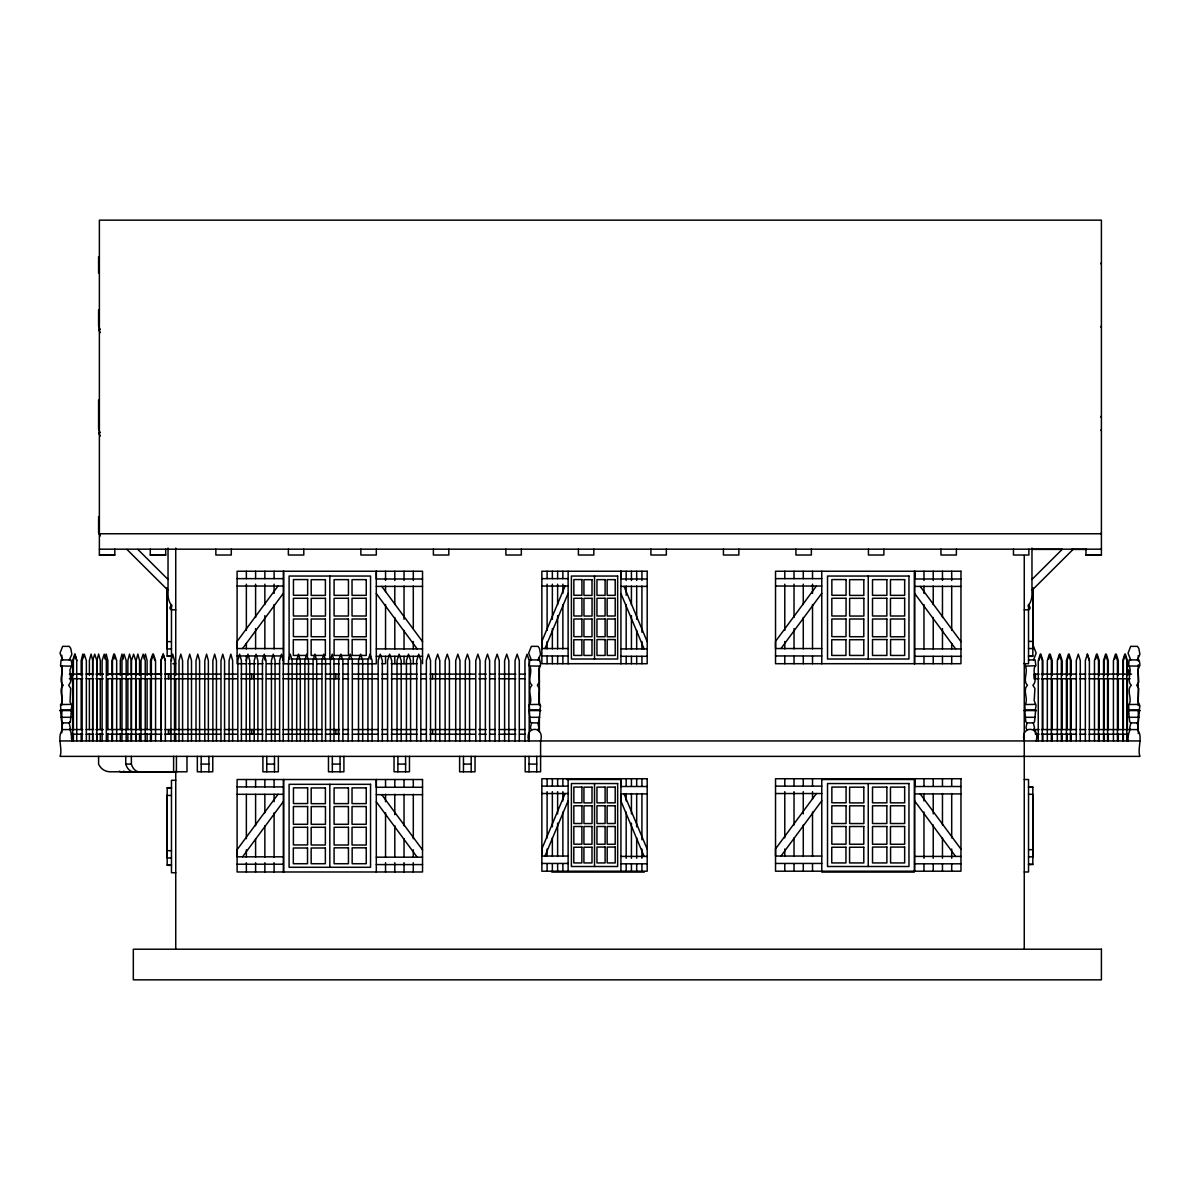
<?xml version="1.0" encoding="UTF-8"?>
<svg xmlns="http://www.w3.org/2000/svg" width="1200" height="1200" viewBox="0 0 1200 1200"><rect width="100%" height="100%" fill="white"/><g stroke="black" fill="none" stroke-linecap="round" stroke-linejoin="round"><path stroke-width="1.5" d="M167.175 857.595L167.175 795.075M167.175 648.54L167.175 587.88L167.175 656.31L171.465 656.31M1032.825 857.175L1032.825 794.67M1032.825 648.915L1032.825 588.24M1089.09 729.555L1137.21 729.585C1143.6 735.855 1136.925 749.22 1139.97 756.375L60.03 756.375C63.075 749.22 56.4 735.855 62.79 729.585L82.77 729.555M528.735 740.94C524.175 725.52 545.16 725.52 540.6 740.94L540.6 771.795L525.18 771.795L525.18 756.375M1024.26 740.94C1019.715 725.52 1040.685 725.52 1036.14 740.94M1128.09 740.94C1127.055 736.8 1129.755 731.085 1130.145 728.715A2.715 1.92 -90 0 1 1129.785 727.605L1130.85 722.88A3.54 2.505 -90 0 1 1129.65 721.515L1128.66 711.165A2.115 1.5 -90 0 0 1128.09 710.58L1128.54 709.74L1129.125 710.58M70.875 710.58L71.34 709.755L71.91 710.58A2.115 1.5 -90 0 0 71.34 711.165L70.35 721.515A3.54 2.505 -90 0 1 69.15 722.895L62.79 722.88A3.54 2.505 -90 0 1 61.59 721.515L60.6 711.165A2.115 1.5 -90 0 0 60.03 710.58L60.48 709.74L61.065 710.58M539.58 710.58L540.15 709.74L540.6 710.58A2.115 1.5 -90 0 0 540.045 711.165L539.055 721.515A3.54 2.505 -90 0 1 537.84 722.895M1035.105 710.58L1035.675 709.74L1036.14 710.58A2.115 1.5 -90 0 0 1035.57 711.165L1034.58 721.515A3.54 2.505 -90 0 1 1033.38 722.895L1027.02 722.88A3.54 2.505 -90 0 1 1025.805 721.515L1024.83 711.165A2.115 1.5 -90 0 0 1024.26 710.58L1024.71 709.74L1025.295 710.58M1138.935 710.58L1139.4 709.755L1139.97 710.58A2.115 1.5 -90 0 0 1139.4 711.165L1138.41 721.515A3.54 2.505 -90 0 1 1137.21 722.895L1130.85 722.88M537.84 729.585L538.56 728.715A2.715 1.92 -90 0 0 538.905 727.605L537.84 722.88L531.495 722.88A3.54 2.505 -90 0 1 530.28 721.515L529.29 711.165A2.115 1.5 -90 0 0 528.735 710.58L529.185 709.74L529.755 710.58M1024.425 663.075L1025.085 666.105L1035.885 665.73L1035.105 659.925L1028.535 659.925M104.94 658.905L106.2 654.075L107.88 660.51L107.88 675.48M144.165 658.905L145.425 654.075L147.09 660.51L147.09 675.48M246.18 660.585L247.965 654.165L249.75 660.585L249.75 740.94M1038.855 660.585L1040.865 654.165L1042.875 660.585L1042.875 675.54M1048.71 658.98L1050.225 654.165L1052.235 660.585L1052.235 675.54M1058.58 658.98L1060.095 654.165L1062.105 660.585L1062.105 675.54M1067.655 658.98L1069.17 654.165L1071.18 660.585L1071.18 675.54M1089.36 740.94L1089.39 660.585L1087.365 654.165L1085.355 660.585L1085.34 740.94M1095.72 658.98L1097.22 654.165L1099.23 660.585L1099.23 675.54M1114.785 658.98L1116.3 654.165L1118.31 660.585L1118.31 675.54M565.08 586.035L541.86 641.4L541.86 648.54L568.125 648.54M544.965 648.54L568.125 593.31M565.08 793.53L541.86 848.895L541.86 856.05L568.125 856.05M544.965 856.05L568.125 800.805M62.79 722.88L61.725 727.605A2.715 1.92 -90 0 0 62.085 728.715L62.79 729.585M531.495 722.88L530.415 727.605A2.715 1.92 -90 0 0 530.775 728.715L531.495 729.585M1027.02 722.88L1025.955 727.605A2.715 1.92 -90 0 0 1026.3 728.715L1027.02 729.585M70.875 666.12L60.54 665.97L61.065 659.925L70.875 659.925L71.535 662.145L71.865 665.13L69.975 669.75L70.68 682.035L68.67 685.26L70.68 688.47L70.035 701.835L71.91 705.945L71.07 709.98L60.87 709.98L60.54 704.535L70.875 704.4M61.065 704.4C64.38 698.55 57.99 689.955 63.27 685.245C57.99 680.565 64.38 671.94 61.065 666.12M539.58 666.12L529.23 665.97L529.755 659.925L539.58 659.925L540.24 662.145L540.555 665.13L538.665 669.75L539.385 682.035L537.36 685.26L539.385 688.47L538.74 701.835L540.6 705.945L539.775 709.98L529.56 709.98L529.23 704.535L539.58 704.4M529.755 704.4C533.07 698.55 526.68 689.955 531.975 685.245C526.68 680.565 533.085 671.94 529.755 666.12M1035.105 666.12C1031.79 671.955 1038.18 680.55 1032.9 685.26L1034.91 688.47L1034.205 700.755L1036.095 705.39L1035.3 709.98L1025.085 709.98L1024.77 704.535L1035.105 704.4M1025.295 704.4C1028.61 698.55 1022.22 689.955 1027.5 685.245C1022.205 680.565 1028.61 671.94 1025.295 666.12M1138.935 666.12L1128.6 665.97L1129.125 659.925L1138.935 659.925L1139.595 662.145L1139.925 665.13L1138.035 669.75L1138.74 682.035L1136.73 685.26L1138.74 688.47L1138.095 701.835L1139.97 705.945L1139.13 709.98L1128.93 709.98L1128.6 704.535L1138.935 704.4M1129.125 704.4C1132.44 698.55 1126.05 689.955 1131.33 685.245C1126.05 680.565 1132.44 671.94 1129.125 666.12M277.98 586.035L237.105 641.4L237.105 648.54L283.335 648.54M242.565 648.54L283.335 593.31M277.98 794.31L237.105 849.675L237.105 856.815L283.335 856.815M242.565 856.815L283.335 801.585M816.39 586.035L775.53 641.4L775.53 648.54L821.76 648.54M780.99 648.54L821.76 593.31M816.39 793.53L775.53 848.895L775.53 856.05L821.76 856.05M780.99 856.05L821.76 800.805M69.3 659.925L71.865 654.375L70.74 648.36L69.3 646.35L62.64 646.35L60 653.13L62.64 659.925M538.005 659.925L540.555 654.375L539.43 648.36L538.005 646.35L531.33 646.35L528.69 653.13L531.33 659.925M1033.53 659.925L1036.17 653.13L1033.53 646.35M1137.36 659.925L1139.925 654.375L1138.8 648.36L1137.36 646.35L1130.7 646.35L1128.06 653.13L1130.7 659.925M1031.97 579.465L1062.15 549.405M1031.97 590.34L1073.07 549.42M1033.38 729.585L1034.085 728.715A2.715 1.92 -90 0 0 1034.445 727.605L1033.38 722.88M1137.21 729.585L1137.915 728.715A2.715 1.92 -90 0 0 1138.275 727.605L1137.21 722.88M99.375 533.76L1101.405 533.76M99.375 549.18L1101.405 549.18M99.375 555.015L114.795 555.015M150.285 555.015L165.705 555.015M1085.97 555.015L1101.405 555.015M237.105 578.64L283.335 578.64M541.86 578.64L568.125 578.64M775.53 578.64L821.76 578.64M422.535 579L376.305 579L376.305 571.245L376.305 663.81L352.125 663.81M647.19 579L620.925 579L620.925 571.245L620.925 663.81M960.96 579L914.73 579L914.73 571.245L914.73 663.81M237.105 586.035L283.335 586.035M541.86 586.035L568.125 586.035M775.53 586.035L821.76 586.035M376.305 586.395L422.535 586.395M620.925 586.395L647.19 586.395M914.73 586.395L960.96 586.395M175.74 609.81L171.885 609.81A1.935 1.935 0 0 1 169.95 607.875A1.935 1.935 0 0 1 171.885 605.955A18.66 18.66 0 0 1 168.03 594.39L168.03 548.1M1024.26 609.81L1028.115 609.81A1.935 1.935 0 0 0 1030.05 607.875A1.935 1.935 0 0 0 1028.115 605.955A18.66 18.66 0 0 0 1031.97 594.39L1031.97 548.1M1028.535 641.4L1032.825 641.4M167.175 641.64L171.465 641.64M1028.535 648.54L1032.825 648.54M167.175 648.915L171.465 648.915M376.305 648.915L422.535 648.915M620.925 648.915L647.19 648.915M914.73 648.915L960.96 648.915M167.175 655.95L171.465 655.95M237.105 655.95L283.335 655.95M541.86 655.95L568.125 655.95M775.53 655.95L821.76 655.95M1028.535 655.95L1032.825 655.95M376.305 656.31L422.535 656.31M620.925 656.31L647.19 656.31M914.73 656.31L960.96 656.31M1028.535 656.31L1032.825 656.31L1032.825 587.85M290.955 659.01L368.7 659.01M172.89 663.705L175.74 663.705M246.36 663.705L237.105 663.705L237.105 571.245L422.535 571.245L422.535 663.705M248.205 663.705L255.6 663.705M257.445 663.705L262.995 663.705M266.7 663.705L272.25 663.705M274.095 663.705L279.645 663.705M283.335 663.81L313.35 663.81M316.8 663.81L330.015 663.81M333.54 663.81L339.27 663.81M342.84 663.81L348.525 663.81M381.855 663.705L385.545 663.705L385.545 656.31M391.095 663.705L416.985 663.705M1024.26 663.705L1028.535 663.705L1028.535 604.485M69.36 674.055L73.08 674.055M76.815 674.055L82.395 674.055M86.115 674.055L93.57 674.055M97.29 674.055L102.87 674.055M106.605 674.055L161.925 674.055M165.645 674.055L174.945 674.055M69.72 674.115L82.77 674.115M86.505 674.115L92.1 674.115M95.82 674.115L103.29 674.115M107.01 674.115L112.605 674.115M116.34 674.115L151.77 674.115M155.505 674.115L161.1 674.115M164.82 674.115L170.415 674.115L170.415 678.765M174.03 674.115L220.56 674.115M224.28 674.115L237.3 674.115M241.02 674.115L262.8 674.115M266.475 674.115L279.375 674.115M283.065 674.115L321.765 674.115M325.44 674.115L339.54 674.115M343.23 674.115L348.765 674.115M352.455 674.115L378.3 674.115M381.99 674.115L387.54 674.115M391.23 674.115L417.075 674.115M420.765 674.115L426.3 674.115M430.005 674.115L475.125 674.115M478.815 674.115L486.225 674.115M489.915 674.115L495.465 674.115M499.17 674.115L515.805 674.115M519.51 674.115L525.06 674.115M1039.17 674.115L1034.025 674.115L1034.025 678.765L1039.17 678.765M1041.42 674.115L1076.55 674.115M1079.85 674.115L1085.805 674.115M1089.09 674.115L1131.615 674.115M69.36 678.705L82.77 678.765M86.115 678.705L93.57 678.705M95.82 678.765L103.29 678.765M106.605 678.705L161.925 678.705M164.82 678.765L220.56 678.765M224.28 678.765L237.3 678.765M241.02 678.765L262.8 678.765M266.475 678.765L279.375 678.765M283.065 678.765L321.765 678.765M325.44 678.765L339.54 678.765M343.23 678.765L348.765 678.765M352.455 678.765L378.3 678.765M381.99 678.765L387.54 678.765M391.23 678.765L417.075 678.765M420.765 678.765L426.3 678.765M430.005 678.765L475.125 678.765M478.815 678.765L486.225 678.765M489.915 678.765L495.465 678.765M499.17 678.765L515.805 678.765M519.51 678.765L525.06 678.765M1041.42 678.765L1076.55 678.765M1079.85 678.765L1085.805 678.765M1089.09 678.765L1130.175 678.765M60.03 710.58L71.91 710.58M528.735 710.58L540.6 710.58M1024.26 710.58L1036.14 710.58M1128.09 710.58L1139.97 710.58M60.855 717.3L71.085 717.3M529.56 717.3L539.775 717.3M1025.085 717.3L1035.315 717.3M1128.915 717.3L1139.145 717.3M86.115 729.54L93.57 729.54M95.82 729.555L103.29 729.555M106.605 729.54L161.925 729.54M164.82 729.555L220.56 729.555M224.28 729.555L237.3 729.555M241.02 729.555L262.8 729.555M266.475 729.555L279.375 729.555M283.065 729.555L321.765 729.555M325.44 729.555L339.54 729.555M343.23 729.555L348.765 729.555M352.455 729.555L378.3 729.555M381.99 729.555L387.54 729.555M391.23 729.555L417.075 729.555M420.765 729.555L426.315 729.555M430.005 729.555L475.125 729.555M478.815 729.555L486.225 729.555M489.915 729.555L495.465 729.555M499.17 729.555L515.805 729.555M519.51 729.555L525.06 729.555M1034.025 729.555L1039.17 729.555M1041.42 729.555L1076.55 729.555M1079.85 729.555L1085.805 729.555M71.58 734.205L82.77 734.205M86.115 734.205L93.57 734.205M95.82 734.205L103.29 734.205M106.605 734.205L161.925 734.205M164.82 734.205L220.56 734.205M224.28 734.205L237.3 734.205M241.02 734.205L262.8 734.205M266.475 734.205L279.375 734.205M283.065 734.205L321.765 734.205M325.44 734.205L339.54 734.205M343.23 734.205L348.765 734.205M352.455 734.205L378.3 734.205M381.99 734.205L387.54 734.205M391.23 734.205L417.075 734.205M420.765 734.205L426.315 734.205M430.005 734.205L475.125 734.205M478.815 734.205L486.225 734.205M489.915 734.205L495.465 734.205M499.17 734.205L515.805 734.205M519.51 734.205L525.06 734.205M1039.17 734.205L1035.465 734.205L1035.465 729.555M1041.42 734.205L1076.55 734.205M1079.85 734.205L1085.805 734.205M1089.09 734.205L1128.33 734.205M60.03 740.94L1139.97 740.94M125.745 756.375L125.745 764.085L131.37 764.085A12.54 8.58 90 0 0 139.29 771.795M201.195 764.085L208.905 764.085M266.76 764.085L274.47 764.085M332.325 764.085L340.05 764.085M397.905 764.085L405.615 764.085M463.47 764.085L471.18 764.085M529.035 764.085L536.745 764.085M176.64 772.14L123.255 772.14A12.54 10.44 -90 0 1 119.28 771.195M566.595 779.52L620.28 779.52M821.775 779.52L914.34 779.52L914.34 872.085L821.775 872.085L821.76 778.74M1024.26 779.52L1028.535 779.52L1028.535 871.98L1024.26 871.98M175.74 780.285L171.465 780.285L171.465 872.745L175.74 872.745M541.86 786.135L568.125 786.135M775.53 786.135L821.76 786.135M647.19 786.51L620.925 786.51L620.925 778.74L620.925 871.305M960.96 786.51L914.73 786.51L914.73 778.74L914.73 871.305M237.105 786.915L283.335 786.915M1028.535 786.915L1032.825 786.915L1032.825 864.585L1028.535 864.585M422.535 787.275L376.305 787.275L376.305 779.52L376.305 872.085M1028.535 787.275L1032.825 787.275M171.465 787.68L167.175 787.68L167.175 865.35L171.465 865.35M167.175 788.04L171.465 788.04M541.86 793.53L568.125 793.53M775.53 793.53L821.76 793.53M647.19 793.905L620.925 793.905L620.925 801.045L644.13 856.41M914.73 793.905L960.96 793.905M237.105 794.31L283.335 794.31M1028.535 794.31L1032.825 794.31M376.305 794.67L422.535 794.67M167.175 795.45L171.465 795.435M1028.535 849.675L1032.825 849.675M167.175 850.68L171.465 850.68M620.925 856.41L647.19 856.41M914.73 856.41L960.96 856.41M1028.535 856.815L1032.825 856.815M376.305 857.175L422.535 857.175M167.175 857.955L171.465 857.955M541.86 863.445L568.125 863.445M775.53 863.445L821.76 863.445M620.925 863.805L647.19 863.805M914.73 863.805L960.96 863.805M237.105 864.21L283.335 864.21M1028.535 864.21L1032.825 864.21M376.305 864.585L422.535 864.585M167.175 864.99L171.465 864.99M551.79 872.085L644.355 872.085M1032.105 549.39L1062.06 549.405M1071.435 549.42L1086.42 549.435M137.85 549.405L168.03 579.465M126.93 549.42L168.03 590.34M920.19 586.395L960.96 641.64M914.73 593.55L955.59 648.915M920.19 793.905L960.96 849.135M914.73 801.045L955.59 856.41M381.765 586.395L422.535 641.64M376.305 593.55L417.165 648.915M381.765 794.67L422.535 849.915M376.305 801.825L417.165 857.175M624.03 586.395L647.19 641.64M620.925 593.55L644.13 648.915M624.03 793.905L647.19 849.135M154.935 660.51L152.715 654.075L150.495 660.51L150.495 675.48M165.375 660.585L163.26 654.165L161.16 660.585L161.16 740.94M76.845 660.585L74.745 654.165L72.63 660.585L72.63 740.94M1087.35 654.165L1089.36 660.585M283.23 660.585L281.43 654.165L279.615 660.585L279.615 740.94M123.24 658.905L121.98 654.075L120.3 660.51L120.3 675.48M115.02 658.905L113.76 654.075L112.08 660.51L112.08 675.48M83.685 657.3L82.845 654.075L81.165 660.51L81.165 675.48M71.91 740.94C72.945 736.8 70.245 731.085 69.855 728.715A2.715 1.92 -90 0 0 70.215 727.605L69.15 722.88A3.54 2.505 90 0 0 70.35 721.515M1138.26 655.455L1138.26 661.035M1138.26 664.755L1138.26 705.63M1138.26 711.21L1138.26 733.515M1128.615 669.855L1128.615 674.805M1127.385 675.54L1127.385 660.585L1125.375 654.165L1123.365 660.585L1123.365 675.54M1127.385 679.275L1127.385 729.735M1127.385 733.47L1127.385 740.94M1126.8 740.94L1126.8 660.585L1124.79 654.165L1122.765 660.585L1122.765 740.94M1123.365 679.275L1123.365 729.735M1123.365 733.47L1123.365 740.94M1118.31 679.275L1118.31 729.735M1118.31 733.47L1118.31 740.94M1117.44 740.94L1117.44 660.585L1115.43 654.165L1113.42 660.585L1113.42 740.94M1108.305 675.54L1108.305 660.585L1106.295 654.165L1104.285 660.585L1104.285 675.54M1108.305 679.275L1108.305 729.735M1108.305 733.47L1108.305 740.94M1107.57 740.94L1107.57 660.585L1105.56 654.165L1103.55 660.585L1103.55 740.94M1104.285 679.275L1104.285 729.735M1104.285 733.47L1104.285 740.94M1099.23 679.275L1099.23 729.735M1099.23 733.47L1099.23 740.94M1098.495 740.94L1098.495 660.585L1096.485 654.165L1094.475 660.585L1094.475 740.94M1085.97 549.18L1085.97 555.15L1101.405 555.15L1101.405 220.155L99.375 220.155L99.375 555.12L114.795 555.12L114.795 549.18M1080.285 740.94L1080.3 660.585L1078.275 654.165L1076.28 660.585L1076.265 740.94M1071.18 679.275L1071.18 729.735M1071.18 733.47L1071.18 740.94M1070.43 740.94L1070.43 660.585L1068.42 654.165L1066.41 660.585L1066.41 740.94M1067.16 660.585L1067.16 675.54M1067.16 679.275L1067.16 729.735M1067.16 733.47L1067.16 740.94M1062.105 679.275L1062.105 729.735M1062.105 733.47L1062.105 740.94M1061.355 740.94L1061.355 660.585L1059.345 654.165L1057.335 660.585L1057.335 740.94M1052.235 679.275L1052.235 729.735M1052.235 733.47L1052.235 740.94M1051.35 740.94L1051.35 660.585L1049.34 654.165L1047.33 660.585L1047.33 740.94M1042.875 679.275L1042.875 729.735M1042.875 733.47L1042.875 740.94M1042.275 740.94L1042.275 660.585L1040.265 654.165L1038.255 660.585L1038.255 740.94M1035.465 674.115L1035.465 678.765M1028.895 549.18L1028.895 555.015L1013.46 555.015L1013.46 549.18M1024.26 555.585L1024.26 949.215M956.385 549.18L956.385 555.015L940.95 555.015L940.95 549.18M951.705 571.245L951.705 580.485M951.705 586.035L951.705 630.42M951.705 643.365L951.705 648.915M951.705 656.31L951.705 663.705M951.705 778.74L951.705 786.135M951.705 793.53L951.705 837.915M951.705 849.015L951.705 858.255M951.705 863.805L951.705 871.2M942.465 571.245L942.465 580.485M942.465 586.035L942.465 617.475M942.465 628.56L942.465 648.915M942.465 656.31L942.465 663.705M942.465 778.74L942.465 786.135M942.465 793.53L942.465 824.97M942.465 837.915L942.465 858.255M942.465 863.805L942.465 871.2M933.225 571.245L933.225 580.485M933.225 586.035L933.225 604.53M933.225 617.475L933.225 648.915M933.225 656.31L933.225 663.705M933.225 778.74L933.225 786.135M933.225 793.53L933.225 813.885M933.225 824.97L933.225 858.255M933.225 863.805L933.225 871.2M923.97 571.245L923.97 580.485M923.97 586.035L923.97 593.43M923.97 604.53L923.97 648.915M923.97 656.31L923.97 663.705M923.97 778.74L923.97 786.135M923.97 793.53L923.97 800.94M923.97 812.025L923.97 858.255M923.97 863.805L923.97 871.2M914.34 571.245L914.34 663.81M883.875 549.18L883.875 555.015L868.44 555.015L868.44 549.18M868.245 576.045L868.245 659.01M868.245 783.54L868.245 866.505M821.76 571.245L821.775 663.81M812.52 571.245L812.52 578.64M812.52 584.19L812.52 593.43M812.52 604.53L812.52 648.915M812.52 656.31L812.52 663.705M812.52 778.74L812.52 786.135M812.52 791.685L812.52 799.08M812.52 812.025L812.52 856.41M812.52 863.805L812.52 871.2M811.365 549.18L811.365 555.015L795.93 555.015L795.93 549.18M803.265 571.245L803.265 578.64M803.265 584.19L803.265 604.53M803.265 617.475L803.28 648.915M803.28 656.31L803.28 663.705M803.265 778.74L803.265 786.135M803.265 791.685L803.265 813.885M803.265 824.97L803.28 856.41M803.28 863.805L803.28 871.2M794.025 571.245L794.025 578.64M794.025 584.19L794.025 617.475M794.025 628.56L794.025 648.915M794.025 656.31L794.025 663.705M794.025 778.74L794.025 786.135M794.025 791.685L794.025 824.97M794.025 837.915L794.025 856.41M794.025 863.805L794.025 871.2M784.785 571.245L784.785 578.64M784.785 584.19L784.785 630.42M784.785 641.505L784.785 648.915M784.785 656.31L784.785 663.705M784.785 778.74L784.785 786.135M784.785 791.685L784.785 837.915M784.785 849.015L784.785 856.41M784.785 863.805L784.785 871.2M738.855 549.18L738.855 555.015L723.42 555.015L723.42 549.18M666.345 549.18L666.345 555.015L650.91 555.015L650.91 549.18M641.925 571.245L641.925 580.485M641.925 586.035L641.925 632.265M641.925 641.505L641.925 648.915M641.925 656.31L641.94 663.705M641.925 778.74L641.925 786.135M641.925 793.53L641.925 839.76M641.925 849.015L641.925 858.255M641.925 863.805L641.94 871.2M636.675 571.245L636.675 580.485M636.675 586.035L636.675 619.32M636.675 630.42L636.675 648.915M636.675 656.31L636.675 663.705M636.675 778.74L636.675 786.135M636.675 793.53L636.675 826.83M636.675 837.915L636.675 858.255M636.675 863.805L636.675 871.2M631.425 571.245L631.425 580.485M631.425 586.035L631.425 604.53M631.425 615.63L631.425 648.915M631.425 656.31L631.425 663.705M631.425 778.74L631.425 786.135M631.425 793.53L631.425 813.885M631.425 823.125L631.425 858.255M631.425 863.805L631.425 871.2M626.175 571.245L626.175 580.485M626.175 586.035L626.175 595.275M626.175 604.53L626.175 648.915M626.175 656.31L626.175 663.705M626.175 778.74L626.175 786.135M626.175 793.53L626.175 800.94M626.175 812.025L626.175 858.255M626.175 863.805L626.175 871.2M594.525 576.045L594.525 659.01M594.525 783.54L594.525 866.505M593.835 549.18L593.835 555.015L578.4 555.015L578.4 549.18M568.125 571.245L568.125 663.81M568.125 778.74L568.125 871.305M562.875 571.245L562.875 578.64M562.875 584.19L562.875 593.43M562.875 604.53L562.875 648.915M562.875 656.31L562.875 663.705M562.875 778.74L562.875 786.135M562.875 791.685L562.875 800.94M562.875 812.025L562.875 856.41M562.875 863.805L562.875 871.2M557.625 571.245L557.625 578.64M557.625 584.19L557.625 604.53M557.625 615.63L557.625 648.915M557.625 656.31L557.625 663.705M557.625 778.74L557.625 786.135M557.625 791.685L557.625 813.885M557.625 823.125L557.625 856.41M557.625 863.805L557.625 871.2M552.36 571.245L552.36 578.64M552.36 584.19L552.36 619.32M552.36 628.56L552.36 648.915M552.36 656.31L552.36 663.705M552.36 778.74L552.36 786.135M552.36 791.685L552.36 826.83M552.36 837.915L552.36 856.41M552.36 863.805L552.36 871.2M547.11 571.245L547.11 578.64M547.11 584.19L547.11 630.42M547.11 641.505L547.11 648.915M547.11 656.31L547.11 663.705M547.11 778.74L547.11 786.135M547.11 791.685L547.11 837.915M547.11 849.015L547.11 856.41M547.11 863.805L547.11 871.2M539.355 657.375L539.355 660.585M539.355 666.195L539.355 705.435M539.355 718.515L539.355 731.595M536.745 756.375L536.745 771.795M529.2 740.94L529.2 660.585L527.07 654.165L524.94 660.585L524.94 740.94M529.035 756.375L529.035 771.795M521.325 549.18L521.325 555.015L505.89 555.015L505.89 549.18M519.3 740.94L519.3 660.585L517.17 654.165L515.04 660.585L515.04 740.94M508.86 740.94L508.86 660.585L506.73 654.165L504.6 660.585L504.6 740.94M499.26 740.94L499.26 660.585L497.13 654.165L495 660.585L495 740.94M489.615 740.94L489.615 660.585L487.5 654.165L485.37 660.585L485.37 740.94M480.015 740.94L480.015 660.585L477.885 654.165L475.77 660.585L475.77 740.94M475.035 756.375L475.035 771.795L459.615 771.795L459.615 756.375M471.18 756.375L471.18 771.795M469.575 740.94L469.575 660.585L467.445 654.165L465.315 660.585L465.315 740.94M463.47 756.375L463.47 771.795M459.975 740.94L459.975 660.585L457.845 654.165L455.715 660.585L455.715 740.94M449.4 740.94L449.4 660.585L447.27 654.165L445.14 660.585L445.14 740.94M448.815 549.18L448.815 555.015L433.38 555.015L433.38 549.18M439.8 740.94L439.8 660.585L437.67 654.165L435.54 660.585L435.54 740.94M432.585 674.115L432.585 678.765M432.585 729.555L432.585 734.205M430.545 740.94L430.545 660.585L428.445 654.165L426.36 660.585L426.36 740.94M420.84 740.94L420.84 660.585L418.755 654.165L416.67 660.585L416.67 740.94M413.295 571.245L413.295 580.485M413.295 586.035L413.295 628.56M413.295 641.505L413.295 648.915M413.295 656.31L413.295 663.705M413.295 779.52L413.295 786.915M413.295 794.31L413.295 838.695M413.295 849.78L413.295 857.175M413.295 862.725L413.295 871.98M410.595 740.94L410.595 660.585L408.51 654.165L406.425 660.585L406.425 740.94M409.47 756.375L409.47 771.795L394.035 771.795L394.035 756.375M405.615 756.375L405.615 771.795M404.04 571.245L404.04 580.485M404.04 586.035L404.04 619.32M404.04 630.42L404.04 648.915M404.04 656.31L404.04 663.705M404.04 779.52L404.04 786.915M404.04 794.31L404.04 825.75M404.04 838.695L404.04 857.175M404.04 862.725L404.04 871.98M401.19 740.94L401.19 660.585L399.105 654.165L397.02 660.585L397.02 740.94M397.905 756.375L397.905 771.795M394.8 571.245L394.8 580.485M394.8 586.035L394.8 604.53M394.8 617.475L394.8 648.915M394.8 656.31L394.8 663.705M394.8 779.52L394.8 786.915M394.8 794.31L394.8 814.65M394.8 825.75L394.8 857.175M394.8 862.725L394.8 871.98M391.74 740.94L391.74 660.585L389.655 654.165L387.57 660.585L387.57 740.94M385.545 571.245L385.545 580.485M385.545 586.035L385.545 591.585M385.545 604.53L385.545 648.915M385.545 779.52L385.545 786.915M385.545 794.31L385.545 801.705M385.545 812.805L385.545 857.175M385.545 862.725L385.545 871.98M382.335 740.94L382.335 660.585L380.25 654.165L378.165 660.585L378.165 740.94M376.305 549.18L376.305 555.015L360.87 555.015L360.87 549.18M372.105 740.94L372.105 660.585L370.02 654.165L367.935 660.585L367.935 740.94M370.545 659.01L370.545 576.045L289.095 576.045L289.095 659.01M362.685 740.94L362.685 660.585L360.6 654.165L358.515 660.585L358.515 740.94M352.32 740.94L352.32 660.585L350.235 654.165L348.15 660.585L348.15 740.94M343.905 756.375L343.905 771.795L328.47 771.795L328.47 756.375M342.9 740.94L342.9 660.585L340.815 654.165L338.73 660.585L338.73 740.94M340.05 756.375L340.05 771.795M338.34 674.115L338.34 678.765M338.34 729.555L338.34 734.205M335.835 674.115L335.835 678.765M335.835 729.555L335.835 734.205M334.005 740.94L334.005 660.585L332.19 654.165L330.375 660.585L330.375 740.94M332.325 756.375L332.325 771.795M329.82 576.045L329.82 659.01M329.82 784.32L329.82 867.285M325.575 740.94L325.575 660.585L323.76 654.165L321.945 660.585L321.945 740.94M316.68 740.94L316.68 660.585L314.865 654.165L313.065 660.585L313.065 740.94M308.505 740.94L308.505 660.585L306.69 654.165L304.875 660.585L304.875 740.94M303.795 549.18L303.795 555.015L288.36 555.015L288.36 549.18M300.3 740.94L300.3 660.585L298.485 654.165L296.67 660.585L296.67 740.94M292.125 740.94L292.125 660.585L290.31 654.165L288.495 660.585L288.495 740.94M283.74 571.245L283.74 663.81M283.74 779.52L283.74 872.085M283.335 571.245L283.23 740.94M283.335 779.52L283.335 872.085M278.34 756.375L278.34 771.795L262.905 771.795L262.905 756.375M275.055 740.94L275.055 660.585L273.24 654.165L271.44 660.585L271.44 740.94M274.47 756.375L274.47 771.795M274.095 571.245L274.095 578.64M274.095 584.19L274.095 593.43M274.095 604.53L274.095 648.915M274.095 779.52L274.095 786.915M274.095 794.31L274.095 801.705M274.095 812.805L274.095 857.175M274.095 862.725L274.095 871.98M266.76 756.375L266.76 771.795M266.055 740.94L266.055 660.585L264.24 654.165L262.425 660.585L262.425 740.94M264.855 571.245L264.855 578.64M264.855 584.19L264.855 604.53M264.855 615.63L264.855 648.915M264.855 656.31L264.855 660M264.855 779.52L264.855 786.915M264.855 794.31L264.855 812.805M264.855 825.75L264.855 857.175M264.855 862.725L264.855 871.98M257.88 740.94L257.88 660.585L256.065 654.165L254.25 660.585L254.25 740.94M255.6 571.245L255.6 578.64M255.6 584.19L255.6 617.475M255.6 628.56L255.6 648.915M255.6 779.52L255.6 786.915M255.6 794.31L255.6 825.75M255.6 838.695L255.6 857.175M255.6 862.725L255.6 871.98M254.055 674.115L254.055 678.765M254.055 729.555L254.055 734.205M251.73 674.115L251.73 678.765M251.73 729.555L251.73 734.205M246.36 571.245L246.36 578.64M246.36 584.19L246.36 630.42M246.36 643.365L246.36 648.915M246.36 656.31L246.18 740.94M246.36 779.52L246.36 786.915M246.36 794.31L246.36 838.695M246.36 849.78L246.36 857.175M246.36 862.725L246.36 871.98M241.425 740.94L241.425 660.585L239.64 654.165L237.84 660.585L237.84 740.94M232.635 740.94L232.635 660.585L230.85 654.165L229.065 660.585L229.065 740.94M231.285 549.18L231.285 555.015L215.85 555.015L215.85 549.18M224.565 740.94L224.565 660.585L222.765 654.165L220.98 660.585L220.98 740.94M216.45 740.94L216.45 660.585L214.665 654.165L212.865 660.585L212.865 740.94M212.76 756.375L212.76 771.795L197.34 771.795L197.34 756.375M208.905 756.375L208.905 771.795M208.365 740.94L208.365 660.585L206.58 654.165L204.795 660.585L204.795 740.94M201.195 756.375L201.195 771.795M199.59 740.94L199.59 660.585L197.79 654.165L196.005 660.585L196.005 740.94M191.505 740.94L191.505 660.585L189.705 654.165L187.92 660.585L187.92 740.94M186.99 756.375L186.99 771.795L110.175 771.795A12.54 12.54 0 0 1 98.595 764.085L98.595 756.375M182.595 740.94L182.595 660.585L180.81 654.165L179.01 660.585L179.01 740.94M176.43 756.375L176.43 771.795M175.74 548.1L175.74 675.42M175.74 679.155L175.74 729.705M175.74 733.455L175.74 740.94M175.74 771.345L175.74 949.215M174.51 740.94L174.51 660.585L172.725 654.165L170.94 660.585L170.94 740.94M173.61 756.375L173.61 771.795M171.465 604.53L171.465 660.6M170.415 729.555L170.415 734.205M168.45 674.115L168.45 678.765M168.45 729.555L168.45 734.205M165.705 549.18L165.705 555.15L150.285 555.15L150.285 549.18M165.375 740.94L165.255 660.51L163.035 654.075L160.815 660.51L160.815 675.48M160.815 679.215L160.815 729.72M160.815 733.47L160.815 740.94M155.565 740.94L155.565 660.585L153.465 654.165L151.35 660.585L151.35 740.94M150.495 679.215L150.495 729.72M150.495 733.47L150.495 740.94M147.09 679.215L147.09 729.72M147.09 733.47L147.09 740.94M145.23 740.94L145.23 660.585L143.13 654.165L141.015 660.585L141.015 740.94M139.545 675.48L139.545 660.51L137.865 654.075L136.185 660.51L136.185 675.48M139.545 679.215L139.545 729.72M139.545 733.47L139.545 740.94M136.185 679.215L136.185 729.72M136.185 733.47L136.185 740.94M135.72 740.94L135.72 660.585L133.62 654.165L131.505 660.585L131.505 740.94M131.205 675.48L131.205 660.51L129.54 654.075L127.86 660.51L127.86 675.48M131.205 679.215L131.205 729.72M131.205 733.47L131.205 740.94M131.37 756.375L131.37 764.085M127.86 679.215L127.86 729.72M127.86 733.47L127.86 740.94M126.18 740.94L126.18 660.585L124.08 654.165L121.965 660.585L121.965 740.94M120.3 679.215L120.3 729.72M120.3 733.47L120.3 740.94M116.67 740.94L116.67 660.585L114.57 654.165L112.47 660.585L112.47 740.94M112.08 679.215L112.08 729.72M112.08 733.47L112.08 740.94M107.88 679.215L107.88 729.72M107.88 733.47L107.88 740.94M106.335 740.94L106.335 660.585L104.235 654.165L102.12 660.585L102.12 740.94M100.29 675.48L100.29 660.51L98.625 654.075L96.945 660.51L96.945 675.48M100.29 679.215L100.29 729.72M100.29 733.47L100.29 740.94M98.595 256.845L98.595 273.06M98.595 309.93L98.595 326.025M98.595 400.095L98.595 429.345M98.595 516.585L98.595 532.665A11.595 11.595 0 0 0 100.38 535.935M96.945 679.215L96.945 729.72M96.945 733.47L96.945 740.94M96.84 740.94L96.84 660.585L94.725 654.165L92.625 660.585L92.625 740.94M92.73 675.48L92.73 660.51L91.065 654.075L89.385 660.51L89.385 675.48M92.73 679.215L92.73 729.72M92.73 733.47L92.73 740.94M89.385 679.215L89.385 729.72M89.385 733.47L89.385 740.94M86.355 740.94L86.355 660.585L84.255 654.165L82.14 660.585L82.14 740.94M81.165 679.215L81.165 729.72M81.165 733.47L81.165 740.94M76.725 740.94L76.725 660.51L75.06 654.075L73.38 660.51L73.38 675.48M73.38 679.215L73.38 729.72M73.38 733.47L73.38 740.94M71.445 674.805L71.445 679.77M71.445 733.8L71.445 738.75M61.8 655.29L61.8 660.42M61.8 666L61.8 705.03M61.8 710.595L61.8 732.9M99.075 263.835A11.595 11.595 0 0 1 98.61 262.695M1101.39 262.695A11.595 11.595 0 0 1 1100.925 263.835M1101.39 532.665A11.595 11.595 0 0 1 1100.925 533.82M133.665 771.795A12.54 8.58 -90 0 1 125.745 764.085M100.38 436.005A11.595 11.595 0 0 1 98.61 432.75M100.38 332.565A11.595 11.595 0 0 1 98.61 329.31M1101.39 429.345A11.595 11.595 0 0 1 1100.925 430.485M1101.39 326.01A11.595 11.595 0 0 1 1100.925 327.165M1101.39 416.01A11.595 11.595 0 0 1 1100.925 417.165M100.38 329.58A11.595 11.595 0 0 1 98.61 326.325M100.38 432.735A11.595 11.595 0 0 1 98.61 429.48M127.53 772.14A12.54 10.44 -90 0 1 123.54 771.195M647.19 571.245L541.86 571.245L541.86 663.705L647.19 663.705L647.19 571.245M960.96 571.245L775.53 571.245L775.53 663.705L960.96 663.705L960.96 571.245M617.655 576.045L571.395 576.045L571.395 659.01L617.655 659.01L617.655 576.045M908.97 576.045L827.52 576.045L827.52 659.01L908.97 659.01L908.97 576.045M307.65 579.57L293.445 579.57L293.445 595.275L307.65 595.275L307.65 579.57M581.925 579.57L573.855 579.57L573.855 595.275L581.925 595.275L581.925 579.57M846.075 579.57L831.855 579.57L831.855 595.275L846.075 595.275L846.075 579.57M325.395 579.675L311.19 579.675L311.19 595.395L325.395 595.395L325.395 579.675M348.45 579.63L334.095 579.63L334.095 595.335L348.45 595.335L348.45 579.63M366.24 579.63L352.035 579.63L352.035 595.335L366.24 595.335L366.24 579.63M592.005 579.675L583.935 579.675L583.935 595.395L592.005 595.395L592.005 579.675M605.1 579.63L596.955 579.63L596.955 595.335L605.1 595.335L605.1 579.63M615.21 579.63L607.14 579.63L607.14 595.335L615.21 595.335L615.21 579.63M863.82 579.675L849.615 579.675L849.615 595.395L863.82 595.395L863.82 579.675M886.875 579.63L872.52 579.63L872.52 595.335L886.875 595.335L886.875 579.63M904.665 579.63L890.46 579.63L890.46 595.335L904.665 595.335L904.665 579.63M307.635 598.275L293.4 598.275L293.4 616.005L307.635 616.005L307.635 598.275M325.455 598.32L311.22 598.32L311.22 616.05L325.455 616.05L325.455 598.32M348.42 598.275L334.095 598.275L334.095 616.005L348.42 616.005L348.42 598.275M366.24 598.275L352.035 598.275L352.035 616.005L366.24 616.005L366.24 598.275M581.925 598.275L573.84 598.275L573.84 616.005L581.925 616.005L581.925 598.275M592.05 598.32L583.965 598.32L583.965 616.05L592.05 616.05L592.05 598.32M605.085 598.275L596.955 598.275L596.955 616.005L605.085 616.005L605.085 598.275M615.21 598.275L607.14 598.275L607.14 616.005L615.21 616.005L615.21 598.275M846.06 598.275L831.825 598.275L831.825 616.005L846.06 616.005L846.06 598.275M863.88 598.32L849.645 598.32L849.645 616.05L863.88 616.05L863.88 598.32M886.845 598.275L872.52 598.275L872.52 616.005L886.845 616.005L886.845 598.275M904.665 598.275L890.46 598.275L890.46 616.005L904.665 616.005L904.665 598.275M307.59 619.005L293.4 619.005L293.4 636.66L307.59 636.66L307.59 619.005M325.365 619.005L311.175 619.005L311.175 636.72L325.365 636.72L325.365 619.005M348.45 619.005L334.095 619.005L334.095 636.735L348.45 636.735L348.45 619.005M366.24 619.005L352.035 619.005L352.035 636.765L366.24 636.765L366.24 619.005M581.895 619.005L573.84 619.005L573.84 636.66L581.895 636.66L581.895 619.005M591.99 619.005L583.935 619.005L583.935 636.72L591.99 636.72L591.99 619.005M605.1 619.005L596.955 619.005L596.955 636.735L605.1 636.735L605.1 619.005M615.21 619.005L607.14 619.005L607.14 636.765L615.21 636.765L615.21 619.005M846.015 619.005L831.825 619.005L831.825 636.66L846.015 636.66L846.015 619.005M863.79 619.005L849.6 619.005L849.6 636.72L863.79 636.72L863.79 619.005M886.875 619.005L872.52 619.005L872.52 636.735L886.875 636.735L886.875 619.005M904.665 619.005L890.46 619.005L890.46 636.765L904.665 636.765L904.665 619.005M348.45 639.555L334.095 639.555L334.095 655.44L348.45 655.44L348.45 639.555M366.24 639.555L352.155 639.555L352.155 655.44L366.24 655.44L366.24 639.555M605.1 639.555L596.955 639.555L596.955 655.44L605.1 655.44L605.1 639.555M615.21 639.555L607.2 639.555L607.2 655.44L615.21 655.44L615.21 639.555M886.875 639.555L872.52 639.555L872.52 655.44L886.875 655.44L886.875 639.555M904.665 639.555L890.58 639.555L890.58 655.44L904.665 655.44L904.665 639.555M307.53 639.72L293.325 639.72L293.325 655.44L307.53 655.44L307.53 639.72M325.365 639.72L311.16 639.72L311.16 655.44L325.365 655.44L325.365 639.72M581.865 639.72L573.795 639.72L573.795 655.44L581.865 655.44L581.865 639.72M591.99 639.72L583.92 639.72L583.92 655.44L591.99 655.44L591.99 639.72M845.955 639.72L831.75 639.72L831.75 655.44L845.955 655.44L845.955 639.72M863.79 639.72L849.585 639.72L849.585 655.44L863.79 655.44L863.79 639.72M647.19 778.74L541.86 778.74L541.86 871.2L647.19 871.2L647.19 778.74M960.96 778.74L775.53 778.74L775.53 871.2L960.96 871.2L960.96 778.74M422.535 779.52L237.105 779.52L237.105 871.98L422.535 871.98L422.535 779.52M617.655 783.54L571.395 783.54L571.395 866.505L617.655 866.505L617.655 783.54M908.97 783.54L827.52 783.54L827.52 866.505L908.97 866.505L908.97 783.54M370.545 784.32L289.095 784.32L289.095 867.285L370.545 867.285L370.545 784.32M581.925 787.065L573.855 787.065L573.855 802.785L581.925 802.785L581.925 787.065M846.075 787.065L831.855 787.065L831.855 802.785L846.075 802.785L846.075 787.065M592.005 787.185L583.935 787.185L583.935 802.89L592.005 802.89L592.005 787.185M605.1 787.125L596.955 787.125L596.955 802.845L605.1 802.845L605.1 787.125M615.21 787.125L607.14 787.125L607.14 802.845L615.21 802.845L615.21 787.125M863.82 787.185L849.615 787.185L849.615 802.89L863.82 802.89L863.82 787.185M886.875 787.125L872.52 787.125L872.52 802.845L886.875 802.845L886.875 787.125M904.665 787.125L890.46 787.125L890.46 802.845L904.665 802.845L904.665 787.125M307.65 787.845L293.445 787.845L293.445 803.55L307.65 803.55L307.65 787.845M325.395 787.95L311.19 787.95L311.19 803.67L325.395 803.67L325.395 787.95M348.45 787.89L334.095 787.89L334.095 803.61L348.45 803.61L348.45 787.89M366.24 787.89L352.035 787.89L352.035 803.61L366.24 803.61L366.24 787.89M581.925 805.785L573.84 805.785L573.84 823.515L581.925 823.515L581.925 805.785M592.05 805.815L583.965 805.815L583.965 823.545L592.05 823.545L592.05 805.815M605.085 805.785L596.955 805.785L596.955 823.515L605.085 823.515L605.085 805.785M615.21 805.785L607.14 805.785L607.14 823.515L615.21 823.515L615.21 805.785M846.06 805.785L831.825 805.785L831.825 823.515L846.06 823.515L846.06 805.785M863.88 805.815L849.645 805.815L849.645 823.545L863.88 823.545L863.88 805.815M886.845 805.785L872.52 805.785L872.52 823.515L886.845 823.515L886.845 805.785M904.665 805.785L890.46 805.785L890.46 823.515L904.665 823.515L904.665 805.785M307.635 806.55L293.4 806.55L293.4 824.28L307.635 824.28L307.635 806.55M325.455 806.595L311.22 806.595L311.22 824.31L325.455 824.31L325.455 806.595M348.42 806.55L334.095 806.55L334.095 824.28L348.42 824.28L348.42 806.55M366.24 806.55L352.035 806.55L352.035 824.28L366.24 824.28L366.24 806.55M581.895 826.515L573.84 826.515L573.84 844.17L581.895 844.17L581.895 826.515M591.99 826.515L583.935 826.515L583.935 844.23L591.99 844.23L591.99 826.515M605.1 826.515L596.955 826.515L596.955 844.23L605.1 844.23L605.1 826.515M615.21 826.515L607.14 826.515L607.14 844.26L615.21 844.26L615.21 826.515M846.015 826.515L831.825 826.515L831.825 844.17L846.015 844.17L846.015 826.515M863.79 826.515L849.6 826.515L849.6 844.23L863.79 844.23L863.79 826.515M886.875 826.515L872.52 826.515L872.52 844.23L886.875 844.23L886.875 826.515M904.665 826.515L890.46 826.515L890.46 844.26L904.665 844.26L904.665 826.515M307.59 827.28L293.4 827.28L293.4 844.935L307.59 844.935L307.59 827.28M325.365 827.28L311.175 827.28L311.175 844.995L325.365 844.995L325.365 827.28M348.45 827.28L334.095 827.28L334.095 845.01L348.45 845.01L348.45 827.28M366.24 827.28L352.035 827.28L352.035 845.025L366.24 845.025L366.24 827.28M605.1 847.05L596.955 847.05L596.955 862.935L605.1 862.935L605.1 847.05M615.21 847.065L607.2 847.065L607.2 862.935L615.21 862.935L615.21 847.065M886.875 847.05L872.52 847.05L872.52 862.935L886.875 862.935L886.875 847.05M904.665 847.065L890.58 847.065L890.58 862.935L904.665 862.935L904.665 847.065M581.865 847.23L573.795 847.23L573.795 862.935L581.865 862.935L581.865 847.23M591.99 847.23L583.92 847.23L583.92 862.935L591.99 862.935L591.99 847.23M845.955 847.23L831.75 847.23L831.75 862.935L845.955 862.935L845.955 847.23M863.79 847.23L849.585 847.23L849.585 862.935L863.79 862.935L863.79 847.23M348.45 847.83L334.095 847.83L334.095 863.715L348.45 863.715L348.45 847.83M366.24 847.83L352.155 847.83L352.155 863.715L366.24 863.715L366.24 847.83M307.53 847.995L293.325 847.995L293.325 863.715L307.53 863.715L307.53 847.995M325.365 847.995L311.16 847.995L311.16 863.715L325.365 863.715L325.365 847.995M1101.405 949.215L133.32 949.215L133.32 979.845L1101.405 979.845L1101.405 949.215"/></g></svg>
